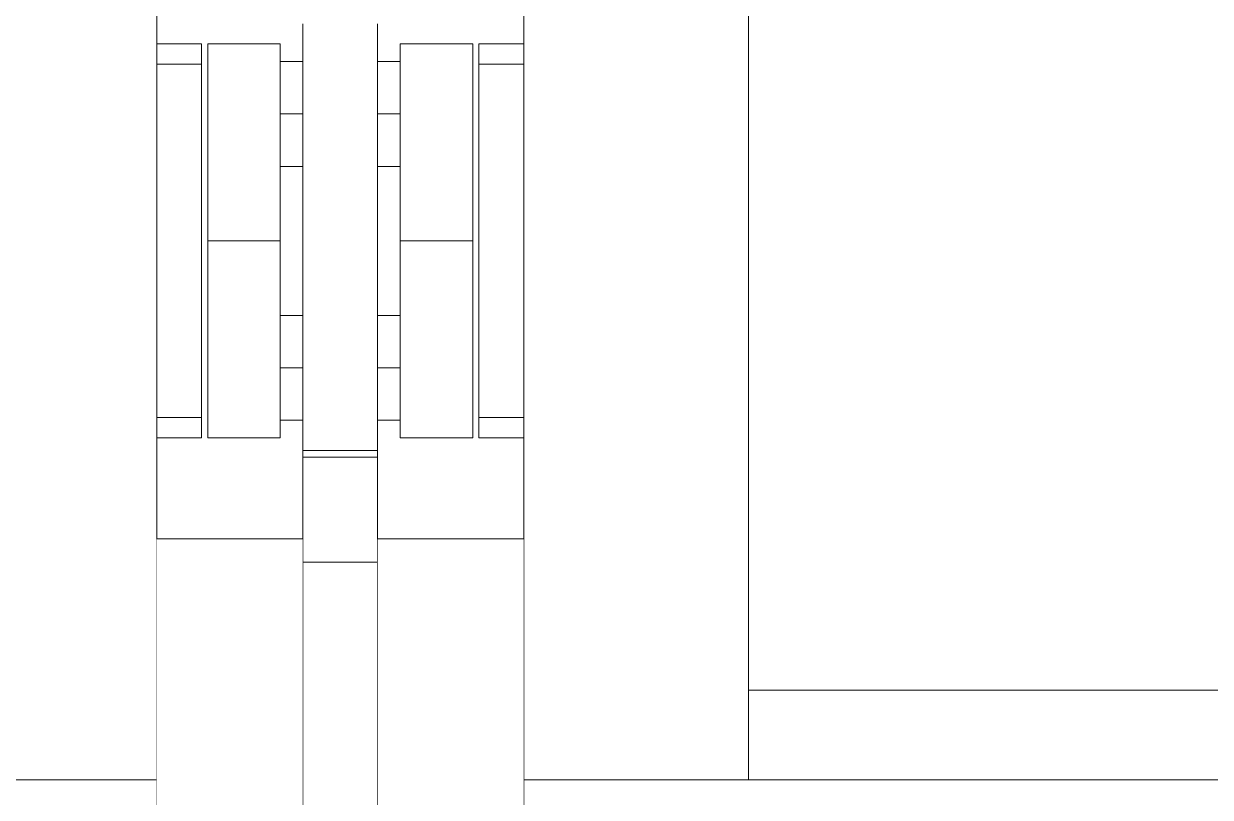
# Model space of a CAD drawing. Header units: millimetres. Extents: x -46169 to 237885, y -84465 to 18123.
# Drawn here: x 171384.9 to 171543.3, y -80649.7 to -80546.3 of the extents above; entities that cross this region are included whole.
import ezdxf

# ---------------------------------------------------------------- set-up
doc = ezdxf.new("R2010")
doc.units = ezdxf.units.MM
doc.header["$MEASUREMENT"] = 0
doc.linetypes.add('Wipeout_Contour', pattern=[1000, 0, -1000])
doc.layers.add('New_A-20-M_Floor_Slab', color=7, linetype='Continuous')
doc.layers.add('New_A-35-M_FFE_Fixed', color=7, linetype='Continuous')
doc.layers.add('New_A-20-M_Floor_Slab_Pen_No__89', color=8, linetype='Continuous', lineweight=20)
doc.layers.add('New_A-35-M_FFE_Fixed_Pen_No__1', color=7, linetype='Continuous', lineweight=13)

# ---------------------------------------------------------------- blocks, each defined once
blk = doc.blocks.new('Section Elem_134_3', base_point=(129666.67, -84332.61))
at = {"color": 254, "linetype": 'Wipeout_Contour', "lineweight": 0, "ltscale": 3030493.053146351}
blk.add_wipeout([(171402.61, -80549.04), (171408.61, -80549.04), (171408.61, -80601.62), (171402.61, -80601.62), (171402.61, -80615.11), (171422.11, -80615.11), (171422.11, -80599.29), (171419.11, -80599.29), (171419.11, -80601.65), (171409.42, -80601.65), (171409.42, -80549.01), (171419.11, -80549.01), (171419.11, -80551.38), (171422.11, -80551.38), (171422.11, -80520.4), (171402.61, -80520.4)], dxfattribs=at).dxf.layer = 'New_A-20-M_Floor_Slab'
at = {"color": 254, "linetype": 'Wipeout_Contour', "lineweight": 0, "ltscale": 3030896.823076791}
blk.add_wipeout([(171432.11, -80599.29), (171432.11, -80615.11), (171451.61, -80615.11), (171451.61, -80601.62), (171445.61, -80601.62), (171445.61, -80549.04), (171451.61, -80549.04), (171451.61, -80520.4), (171432.11, -80520.4), (171432.11, -80551.38), (171435.11, -80551.38), (171435.11, -80549.01), (171444.8, -80549.01), (171444.8, -80601.65), (171435.11, -80601.65), (171435.11, -80599.29)], dxfattribs=at).dxf.layer = 'New_A-20-M_Floor_Slab'
at = {"color": 254, "linetype": 'Wipeout_Contour', "lineweight": 0, "ltscale": 757653.316459}
blk.add_wipeout([(171419.11, -80585.29), (171422.11, -80585.29), (171422.11, -80565.38), (171419.11, -80565.38)], dxfattribs=at).dxf.layer = 'New_A-20-M_Floor_Slab'
at = {"color": 254, "linetype": 'Wipeout_Contour', "lineweight": 0, "ltscale": 757700.377581}
blk.add_wipeout([(171432.11, -80565.38), (171432.11, -80585.29), (171435.11, -80585.29), (171435.11, -80565.38)], dxfattribs=at).dxf.layer = 'New_A-20-M_Floor_Slab'
blk = doc.blocks.new('Section Elem_141_3', base_point=(129666.67, -84332.61))
at = {"color": 254, "linetype": 'Wipeout_Contour', "lineweight": 0, "ltscale": 757635.196799}
blk.add_wipeout([(171422.11, -80553.51), (171432.11, -80553.51), (171432.11, -80548.19), (171422.11, -80548.19)], dxfattribs=at).dxf.layer = 'New_A-35-M_FFE_Fixed'
at = {"color": 254, "linetype": 'Wipeout_Contour', "lineweight": 0, "ltscale": 757556.999688}
blk.add_wipeout([(171402.61, -80551.72), (171408.61, -80551.72), (171408.61, -80549.56), (171402.61, -80549.56)], dxfattribs=at).dxf.layer = 'New_A-35-M_FFE_Fixed'
at = {"color": 254, "linetype": 'Wipeout_Contour', "lineweight": 0, "ltscale": 757587.276295}
blk.add_wipeout([(171409.42, -80551.02), (171419.11, -80551.02), (171419.11, -80549.01), (171409.42, -80549.01)], dxfattribs=at).dxf.layer = 'New_A-35-M_FFE_Fixed'
at = {"color": 254, "linetype": 'Wipeout_Contour', "lineweight": 0, "ltscale": 757621.783411}
blk.add_wipeout([(171419.11, -80565.26), (171409.42, -80565.26), (171409.42, -80575.33), (171419.11, -80575.33)], dxfattribs=at).dxf.layer = 'New_A-35-M_FFE_Fixed'
at = {"color": 254, "linetype": 'Wipeout_Contour', "lineweight": 0, "ltscale": 757673.439695}
blk.add_wipeout([(171419.11, -80599.65), (171409.42, -80599.65), (171409.42, -80601.65), (171419.11, -80601.65)], dxfattribs=at).dxf.layer = 'New_A-35-M_FFE_Fixed'
at = {"color": 254, "linetype": 'Wipeout_Contour', "lineweight": 0, "ltscale": 757643.318014}
blk.add_wipeout([(171408.61, -80601.11), (171402.61, -80601.11), (171402.61, -80601.62), (171408.61, -80601.62)], dxfattribs=at).dxf.layer = 'New_A-35-M_FFE_Fixed'
at = {"color": 254, "linetype": 'Wipeout_Contour', "lineweight": 0, "ltscale": 757725.254591}
blk.add_wipeout([(171432.11, -80603.32), (171422.11, -80603.32), (171422.11, -80604.23), (171432.11, -80604.23)], dxfattribs=at).dxf.layer = 'New_A-35-M_FFE_Fixed'
at = {"color": 254, "linetype": 'Wipeout_Contour', "lineweight": 0, "ltscale": 757731.730356}
blk.add_wipeout([(171422.11, -80607.94), (171432.11, -80607.94), (171432.11, -80607.22), (171422.11, -80607.22)], dxfattribs=at).dxf.layer = 'New_A-35-M_FFE_Fixed'
at = {"color": 254, "linetype": 'Wipeout_Contour', "lineweight": 0, "ltscale": 757739.914488}
blk.add_wipeout([(171422.11, -80611.52), (171422.11, -80613.26), (171432.11, -80613.26), (171432.11, -80611.52)], dxfattribs=at).dxf.layer = 'New_A-35-M_FFE_Fixed'
at = {"color": 254, "linetype": 'Wipeout_Contour', "lineweight": 0, "ltscale": 757748.536146}
blk.add_wipeout([(171422.11, -80618.27), (171432.11, -80618.27), (171432.11, -80616.64), (171422.11, -80616.64)], dxfattribs=at).dxf.layer = 'New_A-35-M_FFE_Fixed'
at = {"color": 254, "linetype": 'Wipeout_Contour', "lineweight": 0, "ltscale": 757754.717658}
blk.add_wipeout([(171432.11, -80622.37), (171432.11, -80619.81), (171422.11, -80619.81), (171422.11, -80622.37)], dxfattribs=at).dxf.layer = 'New_A-35-M_FFE_Fixed'
at = {"color": 254, "linetype": 'Wipeout_Contour', "lineweight": 0, "ltscale": 757792.676136}
blk.add_wipeout([(171422.11, -80646.23), (171432.11, -80646.23), (171432.11, -80640.54), (171422.11, -80640.54)], dxfattribs=at).dxf.layer = 'New_A-35-M_FFE_Fixed'
at = {"color": 254, "linetype": 'Wipeout_Contour', "lineweight": 0, "ltscale": 1135247.384378582}
blk.add_wipeout([(171402.61, -80647.33), (171372.61, -80647.33), (170931.61, -80647.33), (170901.61, -80647.33), (170901.61, -80695.83), (171402.61, -80695.83)], dxfattribs=at).dxf.layer = 'New_A-35-M_FFE_Fixed'
at = {"layer": 'New_A-35-M_FFE_Fixed_Pen_No__1', "linetype": 'Continuous'}
for p, q in [((171409.42, -80549.01), (171419.11, -80549.01)), ((171409.42, -80601.65), (171419.11, -80601.65))]:
    blk.add_line(p, q, dxfattribs=at)
at = {"color": 254, "linetype": 'Wipeout_Contour', "lineweight": 0, "ltscale": 757629.087003}
blk.add_wipeout([(171422.11, -80548.19), (171432.11, -80548.19), (171432.11, -80546.33), (171422.11, -80546.33)], dxfattribs=at).dxf.layer = 'New_A-35-M_FFE_Fixed'
at = {"color": 254, "linetype": 'Wipeout_Contour', "lineweight": 0, "ltscale": 757554.725017}
blk.add_wipeout([(171402.61, -80549.56), (171408.61, -80549.56), (171408.61, -80549.04), (171402.61, -80549.04)], dxfattribs=at).dxf.layer = 'New_A-35-M_FFE_Fixed'
at = {"color": 254, "linetype": 'Wipeout_Contour', "lineweight": 0, "ltscale": 757593.833601}
blk.add_wipeout([(171409.42, -80551.02), (171409.42, -80556.72), (171419.11, -80556.72), (171419.11, -80551.02)], dxfattribs=at).dxf.layer = 'New_A-35-M_FFE_Fixed'
at = {"color": 254, "linetype": 'Wipeout_Contour', "lineweight": 0, "ltscale": 757646.635252}
blk.add_wipeout([(171422.11, -80561.63), (171432.11, -80561.63), (171432.11, -80553.51), (171422.11, -80553.51)], dxfattribs=at).dxf.layer = 'New_A-35-M_FFE_Fixed'
at = {"color": 254, "linetype": 'Wipeout_Contour', "lineweight": 0, "ltscale": 757666.879405}
blk.add_wipeout([(171409.42, -80593.94), (171409.42, -80599.65), (171419.11, -80599.65), (171419.11, -80593.94)], dxfattribs=at).dxf.layer = 'New_A-35-M_FFE_Fixed'
at = {"color": 254, "linetype": 'Wipeout_Contour', "lineweight": 0, "ltscale": 757641.042193}
blk.add_wipeout([(171408.61, -80598.94), (171402.61, -80598.94), (171402.61, -80601.11), (171408.61, -80601.11)], dxfattribs=at).dxf.layer = 'New_A-35-M_FFE_Fixed'
at = {"color": 254, "linetype": 'Wipeout_Contour', "lineweight": 0, "ltscale": 757720.6852}
blk.add_wipeout([(171432.11, -80603.32), (171432.11, -80598.86), (171422.11, -80598.86), (171422.11, -80603.32)], dxfattribs=at).dxf.layer = 'New_A-35-M_FFE_Fixed'
at = {"color": 254, "linetype": 'Wipeout_Contour', "lineweight": 0, "ltscale": 757727.622418}
blk.add_wipeout([(171432.11, -80604.23), (171422.11, -80604.23), (171422.11, -80606.1), (171432.11, -80606.1)], dxfattribs=at).dxf.layer = 'New_A-35-M_FFE_Fixed'
at = {"color": 254, "linetype": 'Wipeout_Contour', "lineweight": 0, "ltscale": 757736.92674}
blk.add_wipeout([(171432.11, -80611.52), (171432.11, -80609.75), (171422.11, -80609.75), (171422.11, -80611.52)], dxfattribs=at).dxf.layer = 'New_A-35-M_FFE_Fixed'
at = {"color": 254, "linetype": 'Wipeout_Contour', "lineweight": 0, "ltscale": 757745.719227}
blk.add_wipeout([(171422.11, -80616.64), (171432.11, -80616.64), (171432.11, -80614.96), (171422.11, -80614.96)], dxfattribs=at).dxf.layer = 'New_A-35-M_FFE_Fixed'
at = {"color": 254, "linetype": 'Wipeout_Contour', "lineweight": 0, "ltscale": 757751.234018}
blk.add_wipeout([(171432.11, -80619.81), (171432.11, -80618.27), (171422.11, -80618.27), (171422.11, -80619.81)], dxfattribs=at).dxf.layer = 'New_A-35-M_FFE_Fixed'
at = {"color": 254, "linetype": 'Wipeout_Contour', "lineweight": 0, "ltscale": 757759.87389}
blk.add_wipeout([(171432.11, -80625.86), (171432.11, -80622.37), (171422.11, -80622.37), (171422.11, -80625.86)], dxfattribs=at).dxf.layer = 'New_A-35-M_FFE_Fixed'
at = {"color": 254, "linetype": 'Wipeout_Contour', "lineweight": 0, "ltscale": 757783.221346}
blk.add_wipeout([(171422.11, -80640.54), (171432.11, -80640.54), (171432.11, -80635.12), (171422.11, -80635.12)], dxfattribs=at).dxf.layer = 'New_A-35-M_FFE_Fixed'
at = {"color": 254, "linetype": 'Wipeout_Contour', "lineweight": 0, "ltscale": 757802.409345}
blk.add_wipeout([(171422.11, -80651.97), (171432.11, -80651.97), (171432.11, -80646.23), (171422.11, -80646.23)], dxfattribs=at).dxf.layer = 'New_A-35-M_FFE_Fixed'
at = {"layer": 'New_A-35-M_FFE_Fixed_Pen_No__1', "linetype": 'Continuous'}
for p, q in [((171408.61, -80549.56), (171408.61, -80549.04)), ((171409.42, -80551.02), (171409.42, -80549.01)), ((171409.42, -80601.65), (171409.42, -80599.65)), ((171408.61, -80601.62), (171408.61, -80601.11))]:
    blk.add_line(p, q, dxfattribs=at)
at = {"color": 254, "linetype": 'Wipeout_Contour', "lineweight": 0, "ltscale": 757613.01145}
blk.add_wipeout([(171419.11, -80551.38), (171419.11, -80551.91), (171422.11, -80551.91), (171422.11, -80551.38)], dxfattribs=at).dxf.layer = 'New_A-35-M_FFE_Fixed'
at = {"color": 254, "linetype": 'Wipeout_Contour', "lineweight": 0, "ltscale": 757599.02057}
blk.add_wipeout([(171408.61, -80551.72), (171402.61, -80551.72), (171402.61, -80598.94), (171408.61, -80598.94)], dxfattribs=at).dxf.layer = 'New_A-35-M_FFE_Fixed'
at = {"color": 254, "linetype": 'Wipeout_Contour', "lineweight": 0, "ltscale": 757605.950567}
blk.add_wipeout([(171419.11, -80556.72), (171409.42, -80556.72), (171409.42, -80565.26), (171419.11, -80565.26)], dxfattribs=at).dxf.layer = 'New_A-35-M_FFE_Fixed'
at = {"color": 254, "linetype": 'Wipeout_Contour', "lineweight": 0, "ltscale": 757661.939749}
blk.add_wipeout([(171422.11, -80571.51), (171432.11, -80571.51), (171432.11, -80561.63), (171422.11, -80561.63)], dxfattribs=at).dxf.layer = 'New_A-35-M_FFE_Fixed'
at = {"color": 254, "linetype": 'Wipeout_Contour', "lineweight": 0, "ltscale": 757654.758213}
blk.add_wipeout([(171419.11, -80585.4), (171409.42, -80585.4), (171409.42, -80593.94), (171419.11, -80593.94)], dxfattribs=at).dxf.layer = 'New_A-35-M_FFE_Fixed'
at = {"color": 254, "linetype": 'Wipeout_Contour', "lineweight": 0, "ltscale": 757710.533725}
blk.add_wipeout([(171422.11, -80591.39), (171422.11, -80598.86), (171432.11, -80598.86), (171432.11, -80591.39)], dxfattribs=at).dxf.layer = 'New_A-35-M_FFE_Fixed'
at = {"color": 254, "linetype": 'Wipeout_Contour', "lineweight": 0, "ltscale": 757733.882121}
blk.add_wipeout([(171432.11, -80609.75), (171432.11, -80607.94), (171422.11, -80607.94), (171422.11, -80609.75)], dxfattribs=at).dxf.layer = 'New_A-35-M_FFE_Fixed'
at = {"color": 254, "linetype": 'Wipeout_Contour', "lineweight": 0, "ltscale": 757742.845329}
blk.add_wipeout([(171432.11, -80614.96), (171432.11, -80613.26), (171422.11, -80613.26), (171422.11, -80614.96)], dxfattribs=at).dxf.layer = 'New_A-35-M_FFE_Fixed'
at = {"color": 254, "linetype": 'Wipeout_Contour', "lineweight": 0, "ltscale": 757774.392326}
blk.add_wipeout([(171432.11, -80635.12), (171432.11, -80630.17), (171422.11, -80630.17), (171422.11, -80635.12)], dxfattribs=at).dxf.layer = 'New_A-35-M_FFE_Fixed'
at = {"layer": 'New_A-35-M_FFE_Fixed_Pen_No__1', "linetype": 'Continuous'}
for p, q in [((171408.61, -80551.72), (171408.61, -80549.56)), ((171419.11, -80551.02), (171419.11, -80549.01)), ((171409.42, -80556.72), (171409.42, -80551.02)), ((171408.61, -80598.94), (171408.61, -80551.72)), ((171409.42, -80565.26), (171409.42, -80556.72)), ((171409.42, -80599.65), (171409.42, -80593.94)), ((171408.61, -80601.11), (171408.61, -80598.94))]:
    blk.add_line(p, q, dxfattribs=at)
at = {"color": 254, "linetype": 'Wipeout_Contour', "lineweight": 0, "ltscale": 757533.902306}
blk.add_wipeout([(171402.61, -80503.33), (171372.61, -80503.33), (171372.61, -80647.33), (171402.61, -80647.33)], dxfattribs=at).dxf.layer = 'New_A-35-M_FFE_Fixed'
at = {"color": 254, "linetype": 'Wipeout_Contour', "lineweight": 0, "ltscale": 947019.524155}
blk.add_wipeout([(171419.11, -80553.43), (171422.11, -80553.43), (171422.11, -80552.92), (171422.11, -80551.91), (171419.11, -80551.91)], dxfattribs=at).dxf.layer = 'New_A-35-M_FFE_Fixed'
at = {"color": 254, "linetype": 'Wipeout_Contour', "lineweight": 0, "ltscale": 757626.745503}
blk.add_wipeout([(171419.11, -80558.38), (171419.11, -80561.05), (171422.11, -80561.05), (171422.11, -80558.38)], dxfattribs=at).dxf.layer = 'New_A-35-M_FFE_Fixed'
at = {"color": 254, "linetype": 'Wipeout_Contour', "lineweight": 0, "ltscale": 757635.922899}
blk.add_wipeout([(171419.11, -80564.84), (171419.11, -80565.38), (171422.11, -80565.38), (171422.11, -80564.84)], dxfattribs=at).dxf.layer = 'New_A-35-M_FFE_Fixed'
at = {"color": 254, "linetype": 'Wipeout_Contour', "lineweight": 0, "ltscale": 757679.152902}
blk.add_wipeout([(171422.11, -80581.87), (171432.11, -80581.87), (171432.11, -80571.51), (171422.11, -80571.51)], dxfattribs=at).dxf.layer = 'New_A-35-M_FFE_Fixed'
at = {"color": 254, "linetype": 'Wipeout_Contour', "lineweight": 0, "ltscale": 757638.922378}
blk.add_wipeout([(171419.11, -80575.33), (171409.42, -80575.33), (171409.42, -80585.4), (171419.11, -80585.4)], dxfattribs=at).dxf.layer = 'New_A-35-M_FFE_Fixed'
at = {"color": 254, "linetype": 'Wipeout_Contour', "lineweight": 0, "ltscale": 757684.449083}
blk.add_wipeout([(171419.11, -80592.29), (171419.11, -80594.97), (171422.11, -80594.97), (171422.11, -80592.29)], dxfattribs=at).dxf.layer = 'New_A-35-M_FFE_Fixed'
at = {"color": 254, "linetype": 'Wipeout_Contour', "lineweight": 0, "ltscale": 757693.629645}
blk.add_wipeout([(171419.11, -80598.75), (171419.11, -80599.29), (171422.11, -80599.29), (171422.11, -80598.75)], dxfattribs=at).dxf.layer = 'New_A-35-M_FFE_Fixed'
at = {"color": 254, "linetype": 'Wipeout_Contour', "lineweight": 0, "ltscale": 757769.642314}
blk.add_wipeout([(171422.11, -80630.17), (171432.11, -80630.17), (171432.11, -80629.54), (171422.11, -80629.54)], dxfattribs=at).dxf.layer = 'New_A-35-M_FFE_Fixed'
at = {"layer": 'New_A-35-M_FFE_Fixed_Pen_No__1', "linetype": 'Continuous'}
for p, q in [((171402.61, -80647.33), (171402.61, -80503.33)), ((171402.61, -80549.04), (171408.61, -80549.04)), ((171419.11, -80551.38), (171422.11, -80551.38)), ((171402.61, -80551.72), (171408.61, -80551.72)), ((171409.42, -80575.33), (171409.42, -80565.26)), ((171409.42, -80575.33), (171419.11, -80575.33)), ((171409.42, -80585.4), (171409.42, -80575.33)), ((171409.42, -80593.94), (171409.42, -80585.4)), ((171402.61, -80598.94), (171408.61, -80598.94)), ((171419.11, -80601.65), (171419.11, -80599.65)), ((171402.61, -80601.62), (171408.61, -80601.62)), ((171372.61, -80647.33), (171402.61, -80647.33)), ((171402.61, -80695.83), (171402.61, -80647.33))]:
    blk.add_line(p, q, dxfattribs=at)
at = {"color": 254, "linetype": 'Wipeout_Contour', "lineweight": 0, "ltscale": 757617.977775}
blk.add_wipeout([(171419.11, -80553.43), (171419.11, -80555.7), (171422.11, -80555.7), (171422.11, -80553.43)], dxfattribs=at).dxf.layer = 'New_A-35-M_FFE_Fixed'
at = {"color": 254, "linetype": 'Wipeout_Contour', "lineweight": 0, "ltscale": 757634.178766}
blk.add_wipeout([(171419.11, -80564.84), (171422.11, -80564.84), (171422.11, -80563.33), (171419.11, -80563.33)], dxfattribs=at).dxf.layer = 'New_A-35-M_FFE_Fixed'
at = {"color": 254, "linetype": 'Wipeout_Contour', "lineweight": 0, "ltscale": 757696.072616}
blk.add_wipeout([(171432.11, -80591.39), (171432.11, -80581.87), (171422.11, -80581.87), (171422.11, -80591.39)], dxfattribs=at).dxf.layer = 'New_A-35-M_FFE_Fixed'
at = {"color": 254, "linetype": 'Wipeout_Contour', "lineweight": 0, "ltscale": 947115.52694}
blk.add_wipeout([(171422.11, -80597.24), (171419.11, -80597.24), (171419.11, -80598.75), (171422.11, -80598.75), (171422.11, -80597.66)], dxfattribs=at).dxf.layer = 'New_A-35-M_FFE_Fixed'
at = {"layer": 'New_A-35-M_FFE_Fixed_Pen_No__1', "linetype": 'Continuous'}
for p, q in [((171419.11, -80575.33), (171419.11, -80565.26)), ((171419.11, -80565.38), (171422.11, -80565.38)), ((171419.11, -80599.29), (171422.11, -80599.29))]:
    blk.add_line(p, q, dxfattribs=at)
at = {"color": 254, "linetype": 'Wipeout_Contour', "lineweight": 0, "ltscale": 757622.188132}
blk.add_wipeout([(171419.11, -80555.7), (171419.11, -80558.38), (171422.11, -80558.38), (171422.11, -80555.7)], dxfattribs=at).dxf.layer = 'New_A-35-M_FFE_Fixed'
at = {"color": 254, "linetype": 'Wipeout_Contour', "lineweight": 0, "ltscale": 757630.956069}
blk.add_wipeout([(171422.11, -80561.05), (171419.11, -80561.05), (171419.11, -80563.33), (171422.11, -80563.33)], dxfattribs=at).dxf.layer = 'New_A-35-M_FFE_Fixed'
at = {"color": 254, "linetype": 'Wipeout_Contour', "lineweight": 0, "ltscale": 757670.710292}
blk.add_wipeout([(171419.11, -80585.29), (171419.11, -80585.82), (171422.11, -80585.82), (171422.11, -80585.29)], dxfattribs=at).dxf.layer = 'New_A-35-M_FFE_Fixed'
at = {"color": 254, "linetype": 'Wipeout_Contour', "lineweight": 0, "ltscale": 757688.661102}
blk.add_wipeout([(171419.11, -80594.97), (171419.11, -80597.24), (171422.11, -80597.24), (171422.11, -80594.97)], dxfattribs=at).dxf.layer = 'New_A-35-M_FFE_Fixed'
at = {"layer": 'New_A-35-M_FFE_Fixed_Pen_No__1', "linetype": 'Continuous'}
for p, q in [((171419.11, -80556.72), (171419.11, -80551.02)), ((171419.11, -80565.26), (171419.11, -80556.72)), ((171419.11, -80558.38), (171422.11, -80558.38)), ((171419.11, -80599.65), (171419.11, -80593.94))]:
    blk.add_line(p, q, dxfattribs=at)
at = {"color": 254, "linetype": 'Wipeout_Contour', "lineweight": 0, "ltscale": 757672.45482}
blk.add_wipeout([(171419.11, -80587.34), (171422.11, -80587.34), (171422.11, -80585.82), (171419.11, -80585.82)], dxfattribs=at).dxf.layer = 'New_A-35-M_FFE_Fixed'
at = {"layer": 'New_A-35-M_FFE_Fixed_Pen_No__1', "linetype": 'Continuous'}
for p, q in [((171419.11, -80585.4), (171419.11, -80575.33)), ((171419.11, -80585.29), (171422.11, -80585.29))]:
    blk.add_line(p, q, dxfattribs=at)
at = {"color": 254, "linetype": 'Wipeout_Contour', "lineweight": 0, "ltscale": 757675.678331}
blk.add_wipeout([(171419.11, -80587.34), (171419.11, -80589.61), (171422.11, -80589.61), (171422.11, -80587.34)], dxfattribs=at).dxf.layer = 'New_A-35-M_FFE_Fixed'
at = {"color": 254, "linetype": 'Wipeout_Contour', "lineweight": 0, "ltscale": 947101.027715}
blk.add_wipeout([(171419.11, -80589.61), (171419.11, -80592.29), (171422.11, -80592.29), (171422.11, -80591.39), (171422.11, -80589.61)], dxfattribs=at).dxf.layer = 'New_A-35-M_FFE_Fixed'
at = {"layer": 'New_A-35-M_FFE_Fixed_Pen_No__1', "linetype": 'Continuous'}
for p, q in [((171419.11, -80593.94), (171419.11, -80585.4)), ((171419.11, -80592.29), (171422.11, -80592.29))]:
    blk.add_line(p, q, dxfattribs=at)
blk = doc.blocks.new('Section Elem_142_3', base_point=(129666.67, -84332.61))
at = {"layer": 'New_A-35-M_FFE_Fixed_Pen_No__1', "linetype": 'Continuous'}
for p, q in [((171422.11, -80548.19), (171422.11, -80546.33)), ((171432.11, -80548.19), (171432.11, -80546.33)), ((171422.11, -80553.51), (171422.11, -80548.19)), ((171422.11, -80561.63), (171422.11, -80553.51)), ((171422.11, -80571.51), (171422.11, -80561.63)), ((171422.11, -80581.87), (171422.11, -80571.51)), ((171432.11, -80581.87), (171432.11, -80571.51)), ((171422.11, -80591.39), (171422.11, -80581.87)), ((171422.11, -80598.86), (171422.11, -80591.39)), ((171422.11, -80603.32), (171422.11, -80598.86)), ((171432.11, -80603.32), (171422.11, -80603.32)), ((171422.11, -80604.23), (171422.11, -80603.32)), ((171432.11, -80604.23), (171432.11, -80603.32)), ((171432.11, -80604.23), (171422.11, -80604.23)), ((171422.11, -80611.52), (171422.11, -80609.75)), ((171432.11, -80611.52), (171432.11, -80609.75)), ((171422.11, -80613.26), (171422.11, -80611.52)), ((171432.11, -80613.26), (171432.11, -80611.52)), ((171422.11, -80614.96), (171422.11, -80613.26)), ((171432.11, -80614.96), (171432.11, -80613.26)), ((171422.11, -80616.64), (171422.11, -80614.96)), ((171432.11, -80616.64), (171432.11, -80614.96)), ((171422.11, -80618.27), (171422.11, -80616.64)), ((171432.11, -80618.27), (171432.11, -80616.64)), ((171432.11, -80618.27), (171422.11, -80618.27)), ((171422.11, -80619.81), (171422.11, -80618.27)), ((171432.11, -80619.81), (171432.11, -80618.27)), ((171422.11, -80622.37), (171422.11, -80619.81)), ((171432.11, -80622.37), (171432.11, -80619.81)), ((171422.11, -80640.54), (171422.11, -80635.12)), ((171432.11, -80640.54), (171432.11, -80635.12)), ((171422.11, -80646.23), (171422.11, -80640.54)), ((171432.11, -80646.23), (171432.11, -80640.54)), ((171422.11, -80651.97), (171422.11, -80646.23)), ((171432.11, -80651.97), (171432.11, -80646.23))]:
    blk.add_line(p, q, dxfattribs=at)
at = {"color": 254, "linetype": 'Wipeout_Contour', "lineweight": 0, "ltscale": 757680.269649}
blk.add_wipeout([(171435.11, -80549.01), (171435.11, -80551.02), (171444.8, -80551.02), (171444.8, -80549.01)], dxfattribs=at).dxf.layer = 'New_A-35-M_FFE_Fixed'
at = {"color": 254, "linetype": 'Wipeout_Contour', "lineweight": 0, "ltscale": 757712.671025}
blk.add_wipeout([(171445.61, -80551.72), (171451.61, -80551.72), (171451.61, -80549.56), (171445.61, -80549.56)], dxfattribs=at).dxf.layer = 'New_A-35-M_FFE_Fixed'
at = {"color": 254, "linetype": 'Wipeout_Contour', "lineweight": 0, "ltscale": 757714.772531}
blk.add_wipeout([(171435.11, -80565.26), (171435.11, -80575.33), (171444.8, -80575.33), (171444.8, -80565.26)], dxfattribs=at).dxf.layer = 'New_A-35-M_FFE_Fixed'
at = {"color": 254, "linetype": 'Wipeout_Contour', "lineweight": 0, "ltscale": 757766.422476}
blk.add_wipeout([(171444.8, -80599.65), (171435.11, -80599.65), (171435.11, -80601.65), (171444.8, -80601.65)], dxfattribs=at).dxf.layer = 'New_A-35-M_FFE_Fixed'
at = {"color": 254, "linetype": 'Wipeout_Contour', "lineweight": 0, "ltscale": 757798.971618}
blk.add_wipeout([(171451.61, -80601.11), (171445.61, -80601.11), (171445.61, -80601.62), (171451.61, -80601.62)], dxfattribs=at).dxf.layer = 'New_A-35-M_FFE_Fixed'
at = {"color": 254, "linetype": 'Wipeout_Contour', "lineweight": 0, "ltscale": 757730.165659}
blk.add_wipeout([(171432.11, -80607.22), (171432.11, -80606.1), (171422.11, -80606.1), (171422.11, -80607.22)], dxfattribs=at).dxf.layer = 'New_A-35-M_FFE_Fixed'
at = {"color": 254, "linetype": 'Wipeout_Contour', "lineweight": 0, "ltscale": 757765.979312}
blk.add_wipeout([(171432.11, -80629.54), (171432.11, -80625.86), (171422.11, -80625.86), (171422.11, -80629.54)], dxfattribs=at).dxf.layer = 'New_A-35-M_FFE_Fixed'
at = {"color": 254, "linetype": 'Wipeout_Contour', "lineweight": 0, "ltscale": 1138233.339904017}
blk.add_wipeout([(171451.61, -80647.33), (171451.61, -80695.83), (171952.61, -80695.83), (171952.61, -80647.33), (171922.61, -80647.33), (171481.61, -80647.33)], dxfattribs=at).dxf.layer = 'New_A-35-M_FFE_Fixed'
at = {"layer": 'New_A-35-M_FFE_Fixed_Pen_No__1', "linetype": 'Continuous'}
for p, q in [((171444.8, -80549.01), (171435.11, -80549.01)), ((171444.8, -80601.65), (171435.11, -80601.65)), ((171422.11, -80606.1), (171422.11, -80604.23)), ((171432.11, -80606.1), (171432.11, -80604.23)), ((171422.11, -80607.94), (171422.11, -80606.1)), ((171432.11, -80607.94), (171432.11, -80606.1)), ((171422.11, -80609.75), (171422.11, -80607.94)), ((171432.11, -80609.75), (171432.11, -80607.94)), ((171422.11, -80625.86), (171422.11, -80622.37)), ((171432.11, -80625.86), (171432.11, -80622.37)), ((171422.11, -80630.17), (171422.11, -80625.86)), ((171432.11, -80630.17), (171432.11, -80625.86)), ((171422.11, -80635.12), (171422.11, -80630.17)), ((171432.11, -80635.12), (171432.11, -80630.17))]:
    blk.add_line(p, q, dxfattribs=at)
at = {"color": 254, "linetype": 'Wipeout_Contour', "lineweight": 0, "ltscale": 757710.396821}
blk.add_wipeout([(171445.61, -80549.56), (171451.61, -80549.56), (171451.61, -80549.04), (171445.61, -80549.04)], dxfattribs=at).dxf.layer = 'New_A-35-M_FFE_Fixed'
at = {"color": 254, "linetype": 'Wipeout_Contour', "lineweight": 0, "ltscale": 757686.826151}
blk.add_wipeout([(171435.11, -80551.02), (171435.11, -80556.72), (171444.8, -80556.72), (171444.8, -80551.02)], dxfattribs=at).dxf.layer = 'New_A-35-M_FFE_Fixed'
at = {"color": 254, "linetype": 'Wipeout_Contour', "lineweight": 0, "ltscale": 757759.862991}
blk.add_wipeout([(171444.8, -80593.94), (171435.11, -80593.94), (171435.11, -80599.65), (171444.8, -80599.65)], dxfattribs=at).dxf.layer = 'New_A-35-M_FFE_Fixed'
at = {"color": 254, "linetype": 'Wipeout_Contour', "lineweight": 0, "ltscale": 757796.696265}
blk.add_wipeout([(171451.61, -80598.94), (171445.61, -80598.94), (171445.61, -80601.11), (171451.61, -80601.11)], dxfattribs=at).dxf.layer = 'New_A-35-M_FFE_Fixed'
at = {"color": 254, "linetype": 'Wipeout_Contour', "lineweight": 0, "ltscale": 758784.791021}
blk.add_wipeout([(171481.61, -80647.33), (171922.61, -80647.33), (171922.61, -80635.33), (171481.61, -80635.33)], dxfattribs=at).dxf.layer = 'New_A-35-M_FFE_Fixed'
at = {"layer": 'New_A-35-M_FFE_Fixed_Pen_No__1', "linetype": 'Continuous'}
for p, q in [((171444.8, -80551.02), (171444.8, -80549.01)), ((171445.61, -80549.56), (171445.61, -80549.04)), ((171444.8, -80601.65), (171444.8, -80599.65)), ((171445.61, -80601.62), (171445.61, -80601.11))]:
    blk.add_line(p, q, dxfattribs=at)
at = {"color": 254, "linetype": 'Wipeout_Contour', "lineweight": 0, "ltscale": 758662.442204}
blk.add_wipeout([(171481.61, -80635.33), (171922.61, -80635.33), (171922.61, -80503.33), (171481.61, -80503.33)], dxfattribs=at).dxf.layer = 'New_A-35-M_FFE_Fixed'
at = {"color": 254, "linetype": 'Wipeout_Contour', "lineweight": 0, "ltscale": 757660.074817}
blk.add_wipeout([(171432.11, -80551.91), (171435.11, -80551.91), (171435.11, -80551.38), (171432.11, -80551.38)], dxfattribs=at).dxf.layer = 'New_A-35-M_FFE_Fixed'
at = {"color": 254, "linetype": 'Wipeout_Contour', "lineweight": 0, "ltscale": 757754.683274}
blk.add_wipeout([(171445.61, -80551.72), (171445.61, -80598.94), (171451.61, -80598.94), (171451.61, -80551.72)], dxfattribs=at).dxf.layer = 'New_A-35-M_FFE_Fixed'
at = {"color": 254, "linetype": 'Wipeout_Contour', "lineweight": 0, "ltscale": 757698.941629}
blk.add_wipeout([(171435.11, -80556.72), (171435.11, -80565.26), (171444.8, -80565.26), (171444.8, -80556.72)], dxfattribs=at).dxf.layer = 'New_A-35-M_FFE_Fixed'
at = {"color": 254, "linetype": 'Wipeout_Contour', "lineweight": 0, "ltscale": 757747.743286}
blk.add_wipeout([(171435.11, -80585.4), (171435.11, -80593.94), (171444.8, -80593.94), (171444.8, -80585.4)], dxfattribs=at).dxf.layer = 'New_A-35-M_FFE_Fixed'
at = {"color": 254, "linetype": 'Wipeout_Contour', "lineweight": 0, "ltscale": 757740.688005}
blk.add_wipeout([(171432.11, -80598.75), (171432.11, -80599.29), (171435.11, -80599.29), (171435.11, -80598.75)], dxfattribs=at).dxf.layer = 'New_A-35-M_FFE_Fixed'
at = {"layer": 'New_A-35-M_FFE_Fixed_Pen_No__1', "linetype": 'Continuous'}
for p, q in [((171435.11, -80551.02), (171435.11, -80549.01)), ((171445.61, -80551.72), (171445.61, -80549.56)), ((171444.8, -80556.72), (171444.8, -80551.02)), ((171445.61, -80598.94), (171445.61, -80551.72)), ((171444.8, -80565.26), (171444.8, -80556.72)), ((171444.8, -80599.65), (171444.8, -80593.94)), ((171445.61, -80601.11), (171445.61, -80598.94)), ((171435.11, -80601.65), (171435.11, -80599.65))]:
    blk.add_line(p, q, dxfattribs=at)
at = {"color": 254, "linetype": 'Wipeout_Contour', "lineweight": 0, "ltscale": 757819.887069}
blk.add_wipeout([(171451.61, -80503.33), (171451.61, -80647.33), (171481.61, -80647.33), (171481.61, -80503.33)], dxfattribs=at).dxf.layer = 'New_A-35-M_FFE_Fixed'
at = {"color": 254, "linetype": 'Wipeout_Contour', "lineweight": 0, "ltscale": 757661.818635}
blk.add_wipeout([(171432.11, -80553.43), (171435.11, -80553.43), (171435.11, -80551.91), (171432.11, -80551.91)], dxfattribs=at).dxf.layer = 'New_A-35-M_FFE_Fixed'
at = {"color": 254, "linetype": 'Wipeout_Contour', "lineweight": 0, "ltscale": 757673.808017}
blk.add_wipeout([(171432.11, -80561.05), (171435.11, -80561.05), (171435.11, -80558.38), (171432.11, -80558.38)], dxfattribs=at).dxf.layer = 'New_A-35-M_FFE_Fixed'
at = {"color": 254, "linetype": 'Wipeout_Contour', "lineweight": 0, "ltscale": 947104.819662}
blk.add_wipeout([(171432.11, -80565.38), (171435.11, -80565.38), (171435.11, -80565.26), (171435.11, -80564.84), (171432.11, -80564.84)], dxfattribs=at).dxf.layer = 'New_A-35-M_FFE_Fixed'
at = {"color": 254, "linetype": 'Wipeout_Contour', "lineweight": 0, "ltscale": 757731.909394}
blk.add_wipeout([(171435.11, -80575.33), (171435.11, -80585.4), (171444.8, -80585.4), (171444.8, -80575.33)], dxfattribs=at).dxf.layer = 'New_A-35-M_FFE_Fixed'
at = {"color": 254, "linetype": 'Wipeout_Contour', "lineweight": 0, "ltscale": 947165.67226}
blk.add_wipeout([(171435.11, -80592.29), (171432.11, -80592.29), (171432.11, -80594.97), (171435.11, -80594.97), (171435.11, -80594.28)], dxfattribs=at).dxf.layer = 'New_A-35-M_FFE_Fixed'
at = {"color": 254, "linetype": 'Wipeout_Contour', "lineweight": 0, "ltscale": 757738.943378}
blk.add_wipeout([(171432.11, -80598.75), (171435.11, -80598.75), (171435.11, -80597.24), (171432.11, -80597.24)], dxfattribs=at).dxf.layer = 'New_A-35-M_FFE_Fixed'
at = {"layer": 'New_A-35-M_FFE_Fixed_Pen_No__1', "linetype": 'Continuous'}
for p, q in [((171451.61, -80647.33), (171451.61, -80503.33)), ((171481.61, -80647.33), (171481.61, -80503.33)), ((171451.61, -80549.04), (171445.61, -80549.04)), ((171435.11, -80551.38), (171432.11, -80551.38)), ((171451.61, -80551.72), (171445.61, -80551.72)), ((171444.8, -80575.33), (171444.8, -80565.26)), ((171444.8, -80575.33), (171435.11, -80575.33)), ((171444.8, -80585.4), (171444.8, -80575.33)), ((171444.8, -80593.94), (171444.8, -80585.4)), ((171432.11, -80603.32), (171432.11, -80598.86)), ((171451.61, -80598.94), (171445.61, -80598.94)), ((171435.11, -80599.29), (171432.11, -80599.29)), ((171451.61, -80601.62), (171445.61, -80601.62)), ((171922.61, -80635.33), (171481.61, -80635.33)), ((171481.61, -80647.33), (171451.61, -80647.33)), ((171451.61, -80695.83), (171451.61, -80647.33)), ((171922.61, -80647.33), (171481.61, -80647.33))]:
    blk.add_line(p, q, dxfattribs=at)
at = {"color": 254, "linetype": 'Wipeout_Contour', "lineweight": 0, "ltscale": 757665.040834}
blk.add_wipeout([(171432.11, -80553.43), (171432.11, -80555.7), (171435.11, -80555.7), (171435.11, -80553.43)], dxfattribs=at).dxf.layer = 'New_A-35-M_FFE_Fixed'
at = {"color": 254, "linetype": 'Wipeout_Contour', "lineweight": 0, "ltscale": 757681.240818}
blk.add_wipeout([(171432.11, -80564.84), (171435.11, -80564.84), (171435.11, -80563.33), (171432.11, -80563.33)], dxfattribs=at).dxf.layer = 'New_A-35-M_FFE_Fixed'
at = {"color": 254, "linetype": 'Wipeout_Contour', "lineweight": 0, "ltscale": 757717.770075}
blk.add_wipeout([(171432.11, -80585.29), (171432.11, -80585.82), (171435.11, -80585.82), (171435.11, -80585.29)], dxfattribs=at).dxf.layer = 'New_A-35-M_FFE_Fixed'
at = {"color": 254, "linetype": 'Wipeout_Contour', "lineweight": 0, "ltscale": 757735.71977}
blk.add_wipeout([(171435.11, -80594.97), (171432.11, -80594.97), (171432.11, -80597.24), (171435.11, -80597.24)], dxfattribs=at).dxf.layer = 'New_A-35-M_FFE_Fixed'
at = {"layer": 'New_A-35-M_FFE_Fixed_Pen_No__1', "linetype": 'Continuous'}
for p, q in [((171432.11, -80553.51), (171432.11, -80548.19)), ((171435.11, -80565.38), (171432.11, -80565.38)), ((171435.11, -80575.33), (171435.11, -80565.26)), ((171435.11, -80599.65), (171435.11, -80593.94))]:
    blk.add_line(p, q, dxfattribs=at)
at = {"color": 254, "linetype": 'Wipeout_Contour', "lineweight": 0, "ltscale": 947087.086651}
blk.add_wipeout([(171432.11, -80555.7), (171432.11, -80558.38), (171435.11, -80558.38), (171435.11, -80556.38), (171435.11, -80555.7)], dxfattribs=at).dxf.layer = 'New_A-35-M_FFE_Fixed'
at = {"color": 254, "linetype": 'Wipeout_Contour', "lineweight": 0, "ltscale": 757678.018322}
blk.add_wipeout([(171432.11, -80561.05), (171432.11, -80563.33), (171435.11, -80563.33), (171435.11, -80561.05)], dxfattribs=at).dxf.layer = 'New_A-35-M_FFE_Fixed'
at = {"color": 254, "linetype": 'Wipeout_Contour', "lineweight": 0, "ltscale": 757719.514495}
blk.add_wipeout([(171435.11, -80585.82), (171432.11, -80585.82), (171432.11, -80587.34), (171435.11, -80587.34)], dxfattribs=at).dxf.layer = 'New_A-35-M_FFE_Fixed'
at = {"layer": 'New_A-35-M_FFE_Fixed_Pen_No__1', "linetype": 'Continuous'}
for p, q in [((171435.11, -80556.72), (171435.11, -80551.02)), ((171432.11, -80561.63), (171432.11, -80553.51)), ((171435.11, -80565.26), (171435.11, -80556.72)), ((171435.11, -80558.38), (171432.11, -80558.38)), ((171432.11, -80571.51), (171432.11, -80561.63)), ((171435.11, -80585.4), (171435.11, -80575.33)), ((171435.11, -80585.29), (171432.11, -80585.29))]:
    blk.add_line(p, q, dxfattribs=at)
at = {"color": 254, "linetype": 'Wipeout_Contour', "lineweight": 0, "ltscale": 757722.737806}
blk.add_wipeout([(171435.11, -80587.34), (171432.11, -80587.34), (171432.11, -80589.61), (171435.11, -80589.61)], dxfattribs=at).dxf.layer = 'New_A-35-M_FFE_Fixed'
at = {"color": 254, "linetype": 'Wipeout_Contour', "lineweight": 0, "ltscale": 757726.949353}
blk.add_wipeout([(171432.11, -80592.29), (171435.11, -80592.29), (171435.11, -80589.61), (171432.11, -80589.61)], dxfattribs=at).dxf.layer = 'New_A-35-M_FFE_Fixed'
at = {"layer": 'New_A-35-M_FFE_Fixed_Pen_No__1', "linetype": 'Continuous'}
for p, q in [((171432.11, -80591.39), (171432.11, -80581.87)), ((171435.11, -80593.94), (171435.11, -80585.4)), ((171432.11, -80598.86), (171432.11, -80591.39)), ((171435.11, -80592.29), (171432.11, -80592.29))]:
    blk.add_line(p, q, dxfattribs=at)
blk = doc.blocks.new('Section Elem_177_3', base_point=(129666.67, -84332.61))
at = {"color": 254, "linetype": 'Wipeout_Contour', "lineweight": 0, "ltscale": 1513669.644726102}
blk.add_wipeout([(170882.11, -80615.11), (170882.11, -80735.11), (171422.11, -80735.11), (171422.11, -80615.11), (171402.61, -80615.11), (171402.61, -80695.83), (170901.61, -80695.83), (170901.61, -80615.11)], dxfattribs=at).dxf.layer = 'New_A-20-M_Floor_Slab'
at = {"color": 254, "linetype": 'Wipeout_Contour', "lineweight": 0, "ltscale": 1517650.901702628}
blk.add_wipeout([(171432.11, -80615.11), (171432.11, -80735.11), (171972.11, -80735.11), (171972.11, -80615.11), (171952.61, -80615.11), (171952.61, -80695.83), (171451.61, -80695.83), (171451.61, -80615.11)], dxfattribs=at).dxf.layer = 'New_A-20-M_Floor_Slab'
at = {"layer": 'New_A-20-M_Floor_Slab_Pen_No__89', "linetype": 'Continuous'}
for p, q in [((171402.61, -80615.11), (171422.11, -80615.11)), ((171432.11, -80615.11), (171451.61, -80615.11))]:
    blk.add_line(p, q, dxfattribs=at)

msp = doc.modelspace()

# ---------------------------------------------------------------- block references
at = {"layer": 'New_A-20-M_Floor_Slab'}
msp.add_blockref('Section Elem_134_3', (129666.67, -84332.61), dxfattribs=at)

# ---------------------------------------------------------------- next in the draw order: block references
at = {"layer": 'New_A-35-M_FFE_Fixed'}
msp.add_blockref('Section Elem_141_3', (129666.67, -84332.61), dxfattribs=at)

# ---------------------------------------------------------------- next in the draw order: block references
msp.add_blockref('Section Elem_142_3', (129666.67, -84332.61), dxfattribs=at)

# ---------------------------------------------------------------- next in the draw order: block references
at = {"layer": 'New_A-20-M_Floor_Slab'}
msp.add_blockref('Section Elem_177_3', (129666.67, -84332.61), dxfattribs=at)

doc.saveas('drawing.dxf')
